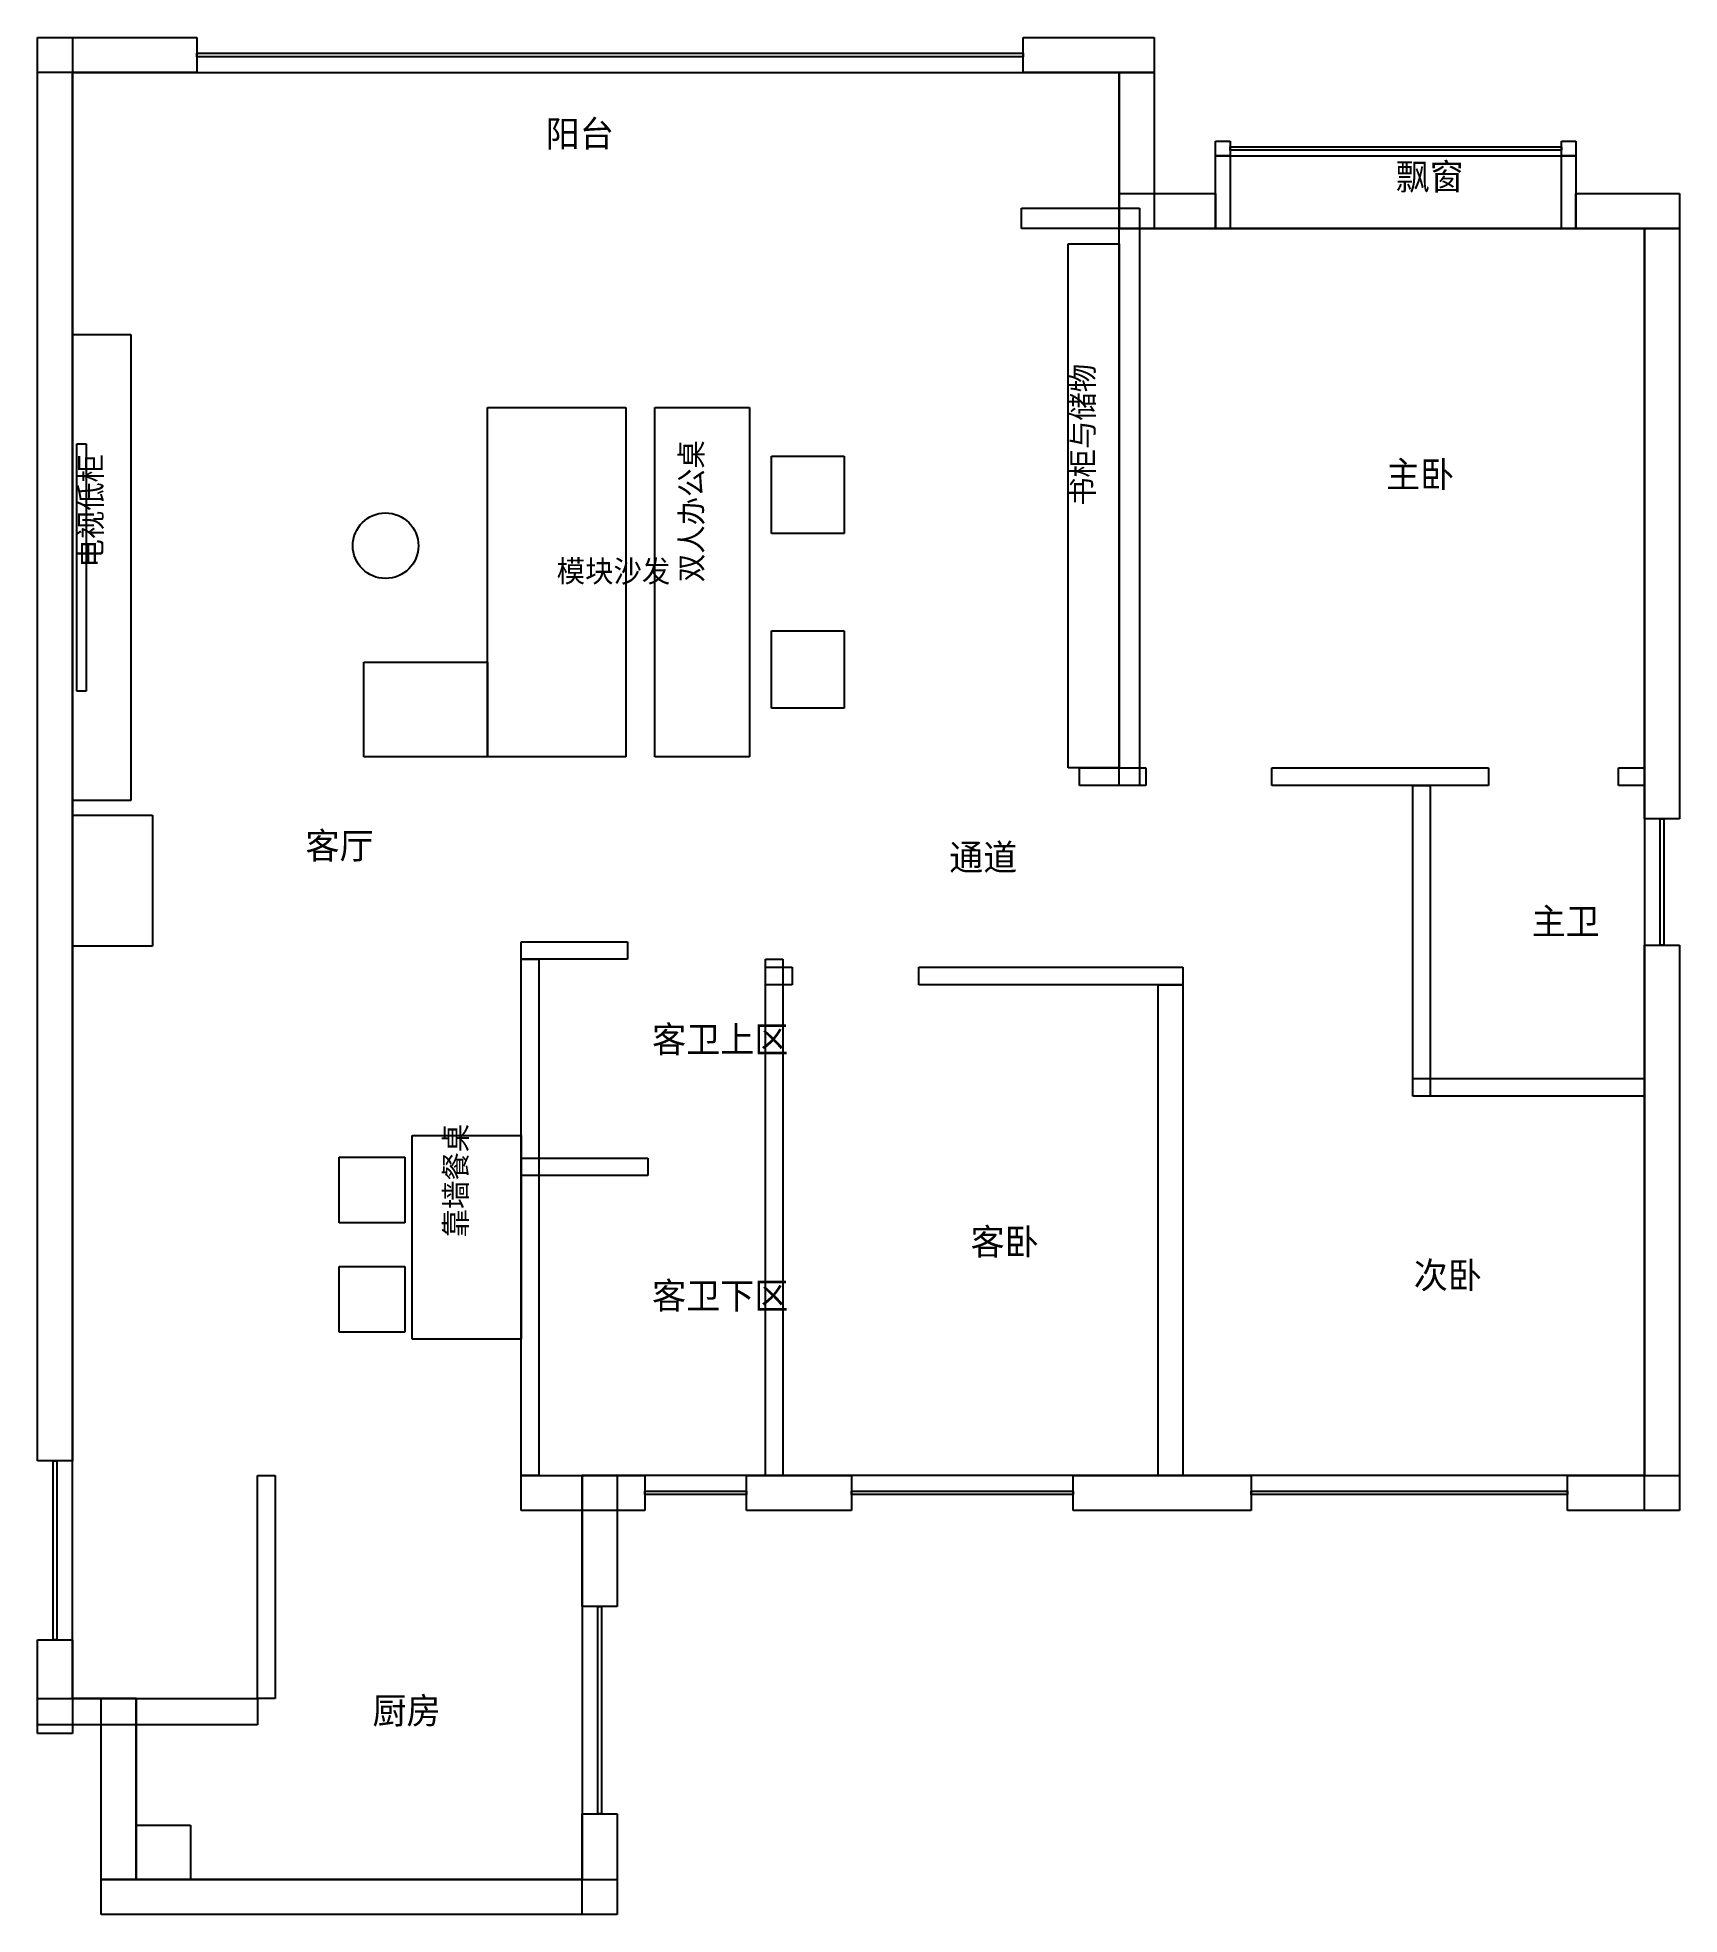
# Model space of a CAD drawing. Header units: millimetres. Extents: x -240 to 11035, y -12650 to 240.
import ezdxf

# ---------------------------------------------------------------- set-up
doc = ezdxf.new("R2010")
doc.units = ezdxf.units.MM
for name, color, linetype in [('BAY_SEAT', 8, 'CONTINUOUS'), ('FLOOR', 8, 'CONTINUOUS'), ('FURNITURE', 3, 'CONTINUOUS'), ('FURNITURE_LABEL', 3, 'CONTINUOUS'), ('LABEL', 7, 'CONTINUOUS'), ('WALL', 7, 'CONTINUOUS'), ('WINDOW', 4, 'CONTINUOUS')]:
    doc.layers.add(name, color=color, linetype=linetype)

msp = doc.modelspace()

# ---------------------------------------------------------------- linework, layer by layer
at = {"layer": 'BAY_SEAT'}
for p, q in [((7849, -572), (10324, -572)), ((7849, -1072), (7849, -572)), ((10324, -572), (10324, -1072)), ((10324, -1072), (7849, -1072))]:
    msp.add_line(p, q, dxfattribs=at)
at = {"layer": 'FLOOR'}
for p, q in [((0, 0), (7188, 0)), ((0, -11168), (0, 0)), ((7188, 0), (7188, -1072)), ((7188, -1072), (10795, -1072)), ((10795, -1072), (10795, -9635)), ((10795, -9635), (3500, -9635)), ((3500, -9635), (3500, -12410)), ((438, -11168), (0, -11168)), ((438, -12410), (438, -11168)), ((3500, -12410), (438, -12410))]:
    msp.add_line(p, q, dxfattribs=at)
at = {"layer": 'FURNITURE'}
for p, q in [((6838, -1176), (7188, -1176)), ((6838, -4776), (6838, -1176)), ((7188, -1176), (7188, -4776)), ((0, -1800), (400, -1800)), ((0, -5000), (0, -1800)), ((400, -1800), (400, -5000)), ((2850, -2300), (3800, -2300)), ((2850, -4700), (2850, -2300)), ((3800, -2300), (3800, -4700)), ((4000, -2300), (4650, -2300)), ((4000, -4700), (4000, -2300)), ((4650, -2300), (4650, -4700)), ((30, -2550), (95, -2550)), ((30, -4250), (30, -2550)), ((95, -2550), (95, -4250)), ((4800, -2635), (5300, -2635)), ((4800, -3165), (4800, -2635)), ((5300, -2635), (5300, -3165)), ((5300, -3165), (4800, -3165)), ((4800, -3835), (5300, -3835)), ((4800, -4365), (4800, -3835)), ((5300, -3835), (5300, -4365)), ((2000, -4050), (2850, -4050)), ((2000, -4700), (2000, -4050)), ((2850, -4050), (2850, -4700)), ((95, -4250), (30, -4250)), ((5300, -4365), (4800, -4365)), ((2850, -4700), (2000, -4700)), ((3800, -4700), (2850, -4700)), ((4650, -4700), (4000, -4700)), ((7188, -4776), (6838, -4776)), ((400, -5000), (0, -5000)), ((0, -5100), (550, -5100)), ((0, -6000), (0, -5100)), ((550, -5100), (550, -6000)), ((550, -6000), (0, -6000)), ((2332, -7300), (3082, -7300)), ((2332, -8700), (2332, -7300)), ((3082, -7300), (3082, -8700)), ((1832, -7450), (2282, -7450)), ((1832, -7900), (1832, -7450)), ((2282, -7450), (2282, -7900)), ((2282, -7900), (1832, -7900)), ((1832, -8200), (2282, -8200)), ((1832, -8650), (1832, -8200)), ((2282, -8200), (2282, -8650)), ((2282, -8650), (1832, -8650)), ((3082, -8700), (2332, -8700))]:
    msp.add_line(p, q, dxfattribs=at)
msp.add_circle((2150, -3250), 225, dxfattribs=at)
at = {"layer": 'WALL'}
for p, q in [((-240, 240), (853, 240)), ((-240, 0), (-240, 240)), ((-240, 240), (0, 240)), ((-240, -9535), (-240, 240)), ((0, 240), (0, -9535)), ((853, 240), (853, 0)), ((6528, 240), (7428, 240)), ((6528, 0), (6528, 240)), ((7428, 240), (7428, 0)), ((853, 0), (-240, 0)), ((7428, 0), (6528, 0)), ((7188, 0), (7428, 0)), ((7188, -1072), (7188, 0)), ((7428, 0), (7428, -1072)), ((7849, -472), (7949, -472)), ((7849, -572), (7849, -472)), ((7949, -472), (7949, -572)), ((10224, -472), (10324, -472)), ((10224, -572), (10224, -472)), ((10324, -472), (10324, -572)), ((7849, -572), (7949, -572)), ((7849, -1072), (7849, -572)), ((7949, -572), (7849, -572)), ((7949, -572), (7949, -1072)), ((10224, -572), (10324, -572)), ((10224, -1072), (10224, -572)), ((10324, -572), (10224, -572)), ((10324, -572), (10324, -1072)), ((7188, -832), (7849, -832)), ((7188, -1072), (7188, -832)), ((7849, -832), (7849, -1072)), ((10324, -832), (11035, -832)), ((10324, -1072), (10324, -832)), ((11035, -832), (11035, -1072)), ((6516, -932), (7328, -932)), ((6516, -1072), (6516, -932)), ((7328, -932), (7328, -1072)), ((7328, -1072), (6516, -1072)), ((7428, -1072), (7188, -1072)), ((7849, -1072), (7188, -1072)), ((7188, -1072), (7328, -1072)), ((7188, -4896), (7188, -1072)), ((7328, -1072), (7328, -4896)), ((7949, -1072), (7849, -1072)), ((10324, -1072), (10224, -1072)), ((11035, -1072), (10324, -1072)), ((10795, -1072), (11035, -1072)), ((10795, -5125), (10795, -1072)), ((11035, -1072), (11035, -5125)), ((6916, -4776), (7370, -4776)), ((6916, -4896), (6916, -4776)), ((7370, -4896), (6916, -4896)), ((7328, -4896), (7188, -4896)), ((7370, -4776), (7370, -4896)), ((8236, -4776), (9724, -4776)), ((8236, -4896), (8236, -4776)), ((9724, -4896), (8236, -4896)), ((9203, -4896), (9323, -4896)), ((9203, -7030), (9203, -4896)), ((9323, -4896), (9323, -7030)), ((9724, -4776), (9724, -4896)), ((10616, -4776), (10795, -4776)), ((10616, -4896), (10616, -4776)), ((10795, -4896), (10616, -4896)), ((10795, -4776), (10795, -4896)), ((11035, -5125), (10795, -5125)), ((3082, -5970), (3812, -5970)), ((3082, -6090), (3082, -5970)), ((3812, -5970), (3812, -6090)), ((10795, -5994), (11035, -5994)), ((10795, -9875), (10795, -5994)), ((11035, -5994), (11035, -9875)), ((3082, -6090), (3202, -6090)), ((3082, -9635), (3082, -6090)), ((3812, -6090), (3082, -6090)), ((3202, -6090), (3202, -9635)), ((4759, -6090), (4879, -6090)), ((4759, -9635), (4759, -6090)), ((4759, -6145), (4943, -6145)), ((4759, -6265), (4759, -6145)), ((4879, -6090), (4879, -9635)), ((4943, -6145), (4943, -6265)), ((5811, -6145), (7624, -6145)), ((5811, -6265), (5811, -6145)), ((7624, -6145), (7624, -6265)), ((4943, -6265), (4759, -6265)), ((7624, -6265), (5811, -6265)), ((7456, -6265), (7624, -6265)), ((7456, -9635), (7456, -6265)), ((7624, -6265), (7624, -9635)), ((9203, -6910), (10795, -6910)), ((9203, -7030), (9203, -6910)), ((10795, -6910), (10795, -7030)), ((9323, -7030), (9203, -7030)), ((10795, -7030), (9203, -7030)), ((3082, -7455), (3951, -7455)), ((3082, -7575), (3082, -7455)), ((3951, -7455), (3951, -7575)), ((3951, -7575), (3082, -7575)), ((0, -9535), (-240, -9535)), ((1271, -9635), (1391, -9635)), ((1271, -11168), (1271, -9635)), ((1391, -9635), (1391, -11168)), ((3082, -9635), (3930, -9635)), ((3082, -9875), (3082, -9635)), ((3202, -9635), (3082, -9635)), ((3500, -9635), (3740, -9635)), ((3500, -10535), (3500, -9635)), ((3740, -9635), (3740, -10535)), ((3930, -9635), (3930, -9875)), ((4629, -9635), (5350, -9635)), ((4629, -9875), (4629, -9635)), ((4879, -9635), (4759, -9635)), ((5350, -9635), (5350, -9875)), ((6872, -9635), (8094, -9635)), ((6872, -9875), (6872, -9635)), ((7624, -9635), (7456, -9635)), ((8094, -9635), (8094, -9875)), ((10266, -9635), (11035, -9635)), ((10266, -9875), (10266, -9635)), ((11035, -9635), (11035, -9875)), ((3930, -9875), (3082, -9875)), ((5350, -9875), (4629, -9875)), ((8094, -9875), (6872, -9875)), ((11035, -9875), (10266, -9875)), ((11035, -9875), (10795, -9875)), ((3740, -10535), (3500, -10535)), ((-240, -10765), (0, -10765)), ((-240, -11408), (-240, -10765)), ((0, -10765), (0, -11408)), ((-240, -11168), (1271, -11168)), ((-240, -11348), (-240, -11168)), ((198, -11168), (438, -11168)), ((198, -12410), (198, -11168)), ((438, -11168), (438, -12410)), ((1271, -11168), (1271, -11348)), ((1391, -11168), (1271, -11168)), ((1271, -11348), (-240, -11348)), ((0, -11408), (-240, -11408)), ((3500, -11958), (3740, -11958)), ((3500, -12650), (3500, -11958)), ((3740, -11958), (3740, -12650)), ((438, -12037), (811, -12037)), ((438, -12410), (438, -12037)), ((811, -12037), (811, -12410)), ((198, -12410), (3740, -12410)), ((198, -12650), (198, -12410)), ((438, -12410), (198, -12410)), ((811, -12410), (438, -12410)), ((3740, -12410), (3740, -12650)), ((3740, -12650), (198, -12650)), ((3740, -12650), (3500, -12650))]:
    msp.add_line(p, q, dxfattribs=at)
at = {"layer": 'WINDOW'}
for p, q in [((853, 132), (6528, 132)), ((853, 108), (853, 132)), ((6528, 132), (6528, 108)), ((6528, 108), (853, 108)), ((7949, -510), (10224, -510)), ((7949, -534), (7949, -510)), ((10224, -510), (10224, -534)), ((10224, -534), (7949, -534)), ((10903, -5125), (10927, -5125)), ((10903, -5994), (10903, -5125)), ((10927, -5125), (10927, -5994)), ((10927, -5994), (10903, -5994)), ((-132, -9535), (-108, -9535)), ((-132, -10765), (-132, -9535)), ((-108, -9535), (-108, -10765)), ((3930, -9743), (4629, -9743)), ((3930, -9767), (3930, -9743)), ((4629, -9767), (3930, -9767)), ((4629, -9743), (4629, -9767)), ((5350, -9743), (6872, -9743)), ((5350, -9767), (5350, -9743)), ((6872, -9767), (5350, -9767)), ((6872, -9743), (6872, -9767)), ((8094, -9743), (10266, -9743)), ((8094, -9767), (8094, -9743)), ((10266, -9767), (8094, -9767)), ((10266, -9743), (10266, -9767)), ((3608, -10535), (3632, -10535)), ((3608, -11958), (3608, -10535)), ((3632, -10535), (3632, -11958)), ((-108, -10765), (-132, -10765)), ((3632, -11958), (3608, -11958))]:
    msp.add_line(p, q, dxfattribs=at)

# ---------------------------------------------------------------- texts
at = {"layer": 'FURNITURE_LABEL'}
for s, p in [('书柜与储物', (7013, -2976)), ('双人办公桌', (4325, -3500)), ('电视低柜', (200, -3400)), ('靠墙餐桌', (2707, -8000))]:
    msp.add_text(s, height=150, rotation=90, dxfattribs=at).set_placement(p)
msp.add_text('模块沙发', height=150, dxfattribs=at).set_placement((3325, -3500))
at = {"layer": 'LABEL'}
for s, p in [('阳台', (3250, -510)), ('飘窗', (9086, -805)), ('主卧', (9020, -2850)), ('客厅', (1600, -5400)), ('通道', (6020, -5480)), ('主卫', (10020, -5920)), ('客卫上区', (3980, -6730)), ('客卧', (6167, -8120)), ('次卧', (9210, -8350)), ('客卫下区', (3980, -8490)), ('厨房', (2060, -11340))]:
    msp.add_text(s, height=180, dxfattribs=at).set_placement(p)

doc.saveas('drawing.dxf')
